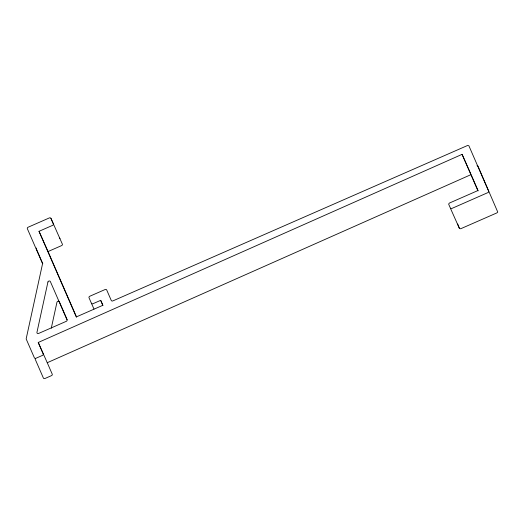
<?xml version="1.0" encoding="UTF-8"?>
<svg xmlns="http://www.w3.org/2000/svg" width="524" height="524" viewBox="0 0 524 524"><rect width="100%" height="100%" fill="white"/><g stroke="black" fill="none" stroke-linecap="round" stroke-linejoin="round"><path stroke-width="0.79" d="M51.28 328.214L56.952 302.224A1.29 1.081 -24 0 1 59.363 301.785L67.203 319.797M457.688 224.043L459.496 228.575L460.707 228.746L496.896 212.895L497.761 212.089L477.888 166.003L477.023 165.63M50.959 218.397L53.337 223.859A1.29 1.081 -24 0 1 52.59 225.366L39.018 231.313L48.031 251.553L61.596 245.605A1.29 1.081 -24 0 0 62.343 244.092L50.959 218.397A1.29 1.081 -24 0 0 49.348 217.918L28.113 227.226A1.29 1.081 -24 0 0 27.366 228.739L42.451 263.389A1.29 1.081 -24 0 1 42.503 263.985L26.22 338.596A1.29 1.081 -24 0 0 26.272 339.185L34.361 357.768A1.29 1.081 -24 0 0 35.979 358.246L42.464 355.403A1.29 1.081 -24 0 0 43.21 353.89L38.245 342.473L462.083 154.351L470.768 173.863M35.232 358.835A1.29 1.081 -24 0 0 35.285 359.425L43.374 378.007A1.29 1.081 -24 0 0 44.985 378.485L51.476 375.643A1.29 1.081 -24 0 0 52.223 374.129L47.252 362.713L471.089 174.59L478.17 190.854M102.927 305.4L100.68 300.337L93.01 303.697A1.29 1.081 -24 0 1 91.399 303.226L89.021 297.763A1.29 1.081 -24 0 1 89.768 296.257L105.101 289.536A1.29 1.081 -24 0 1 106.719 290.008L111.252 300.435A1.29 1.081 -24 0 0 112.863 300.907L467.591 145.476L468.875 145.764L488.754 191.417L488.27 192.439L451.904 208.428L450.483 208.336L448.636 204.098L449.337 203.096L477.855 190.585L462.083 154.351M450.411 208.218L459.424 228.457M91.399 303.226L93.973 309.009M38.245 342.473L47.252 362.713M100.68 300.337L102.835 305.302L76.294 316.935L39.018 231.313M48.031 251.553L76.55 317.072M42.791 263.723L36.372 248.972A1.29 1.081 -24 0 1 36.464 248.029M59.415 238.119A1.29 1.081 -24 0 1 59.972 238.636M47.939 281.984L36.942 332.386A1.29 1.081 -24 0 0 38.606 333.447L66.266 321.33A1.29 1.081 -24 0 0 67.013 319.817L50.35 281.545A1.29 1.081 -24 0 0 47.939 281.984"/></g></svg>
